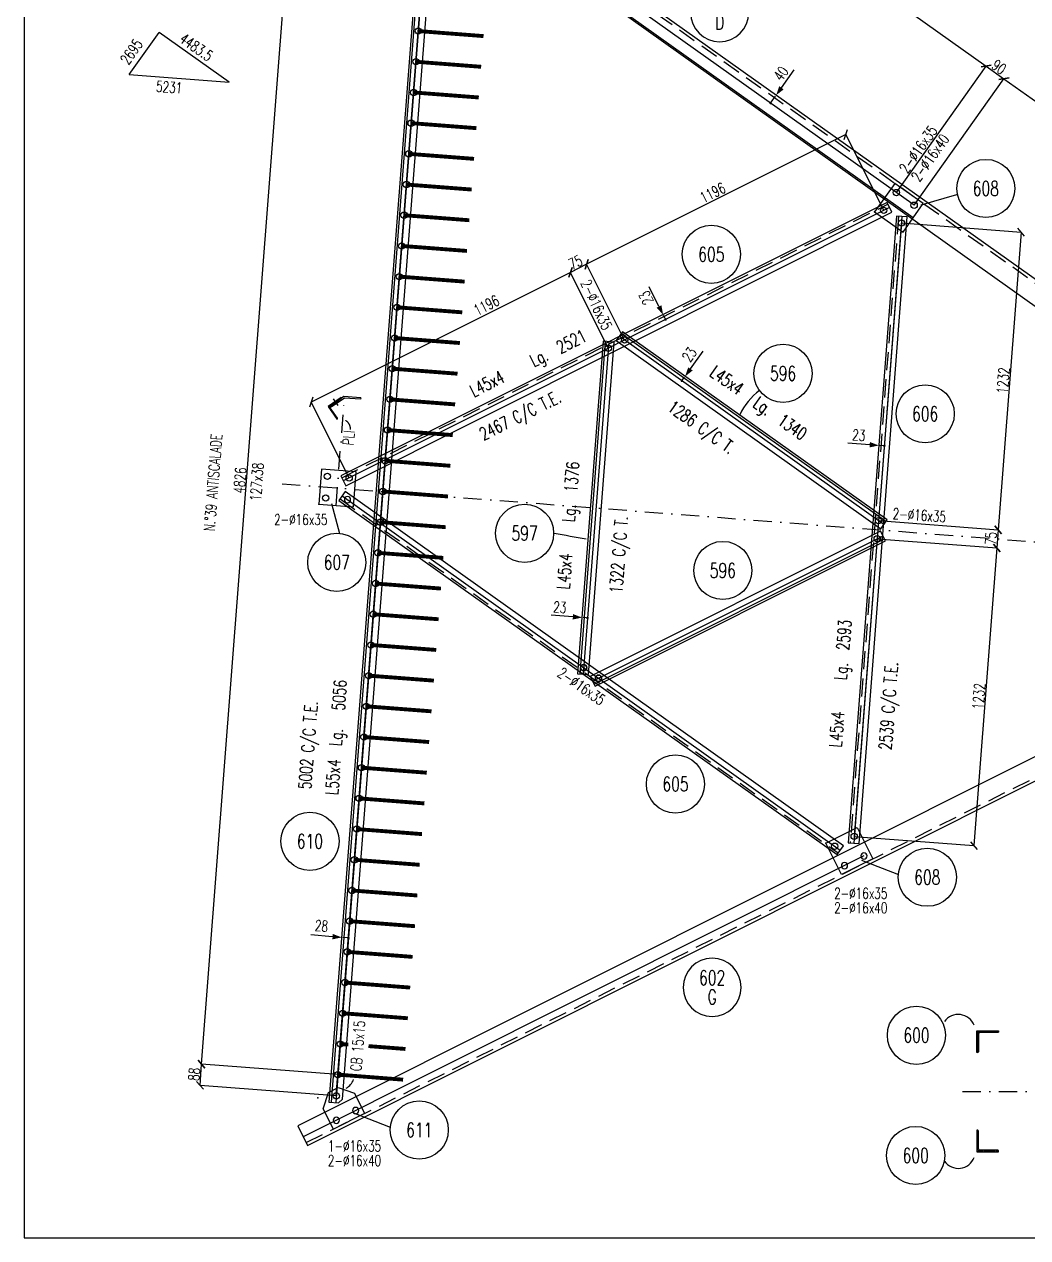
# Model space of a CAD drawing. Extents: x 45791 to 57956, y -56371 to -47761.
# Drawn here: x 45791 to 49932, y -56371 to -51365 of the extents above; entities that cross this region are included whole.
import ezdxf
from ezdxf.enums import TextEntityAlignment as Align

# ---------------------------------------------------------------- set-up
doc = ezdxf.new("R2010")
doc.units = 0
doc.header["$LTSCALE"] = 150
doc.header["$MEASUREMENT"] = 0
doc.linetypes.add('DASHDOT', pattern=[1, 0.5, -0.25, 0, -0.25])
doc.linetypes.add('DASHED', pattern=[0.75, 0.5, -0.25])
doc.layers.get('0').update_dxf_attribs({"linetype": 'CONTINUOUS'})
for name, color, linetype in [('035B', 7, 'CONTINUOUS'), ('ASSI', 3, 'CONTINUOUS'), ('BOLLINI_1', 7, 'CONTINUOUS'), ('BOLLINI_5', 7, 'CONTINUOUS'), ('FORI', 2, 'CONTINUOUS'), ('LINEA_ANG', 2, 'CONTINUOUS'), ('LINEE_PIASTRA', 2, 'CONTINUOUS'), ('LINEE_PIASTRE', 2, 'CONTINUOUS'), ('LS', 7, 'CONTINUOUS'), ('MZ', 6, 'DASHDOT'), ('PIASTRE', 5, 'CONTINUOUS'), ('PIEGA_C_3901_50', 2, 'CONTINUOUS'), ('QT_MAL', 7, 'CONTINUOUS'), ('QT_MPR', 7, 'CONTINUOUS'), ('SEZIONI', 2, 'CONTINUOUS'), ('TRAT-Y', 7, 'DASHED')]:
    doc.layers.add(name, color=color, linetype=linetype)
doc.styles.add('MONO', font='romans.shx', dxfattribs={"width": 0.7})
doc.styles.add('QUOTE', font='ROMANS8.SHX', dxfattribs={"width": 0.7})
doc.styles.add('RQL', font='ROMANS8.SHX', dxfattribs={"width": 0.7})
doc.styles.add('RS', font='ROMANS8.shx', dxfattribs={"width": 0.7})
doc.styles.get("Standard").update_dxf_attribs({"font": 'ROMANS8.SHX', "width": 0.7})
doc.dimstyles.new('FRECCE1', dxfattribs={"dimtxt": 45, "dimasz": 5, "dimexe": 0, "dimexo": 0, "dimgap": 1, "dimtad": 1, "dimdec": 0, "dimzin": 0, "dimdsep": 46, "dimtxsty": 'RS', "dimblk1": 'QUOTP', "dimblk2": 'QUOTF', "dimsah": 1, "dimcen": 0, "dimclrd": 2, "dimclre": 2, "dimclrt": 7, "dimadec": 0, "dimazin": 0, "dimtfac": 1, "dimtdec": 0, "dimtix": 1, "dimtmove": 2, "dimatfit": 3, "dimldrblk": 'QUOTP', "dimfxl": 1, "dimtolj": 1, "dimtzin": 0, "dimarcsym": 0})
doc.dimstyles.new('TRATTO', dxfattribs={"dimscale": 0, "dimtxt": 45, "dimasz": 30, "dimexe": 0, "dimexo": 0, "dimgap": 5, "dimtad": 1, "dimrnd": 0.5, "dimdsep": 46, "dimtxsty": 'RS', "dimblk1": 'OBLIQUE', "dimblk2": 'OBLIQUE', "dimsah": 1, "dimcen": 0.09, "dimclrd": 2, "dimclre": 2, "dimclrt": 7, "dimadec": 0, "dimazin": 0, "dimtfac": 1, "dimtix": 1, "dimtmove": 2, "dimatfit": 3, "dimfxl": 1, "dimtolj": 1, "dimtzin": 0, "dimarcsym": 0})

# ---------------------------------------------------------------- blocks, each defined once
blk = doc.blocks.new('ASSE98')
blk.add_line((0, 0), (1, 0))
at = {"color": 7, "style": 'QUOTE', "width": 0.5, "flags": 1}
for tag, p in [('TI', (1.38308, 6.82731)), ('DI_S', (1.38308, 6.42178)), ('D_S', (1.38308, 6.02092)), ('E_S', (1.38308, 5.68065)), ('NFORI', (1.36454, 5.29792)), ('ALAR', (1.36349, 4.93246)), ('FAM', (1.3775, 4.54645)), ('ALA', (1.38308, 4.19257)), ('DISP2', (1.38308, 3.84971)), ('DISP1', (1.38308, 3.50686)), ('PINZAF', (1.38308, 3.164)), ('PINZAI', (1.38308, 2.82114)), ('TRP', (1.38308, 2.47829)), ('NP', (1.38308, 2.13543)), ('SV', (1.38308, 1.79257)), ('PESO', (1.38308, 1.44971)), ('QUA', (1.38308, 1.10686)), ('LUN', (1.38308, 0.764)), ('PROF', (1.38308, 0.42114)), ('POS', (1.38308, 0.07829))]:
    blk.add_attdef(tag, p, '', height=0.2, dxfattribs=at)
at = {"color": 7, "flags": 1}
for tag, p in [('LAV1', (3.07431, 6.82847)), ('LAV2', (3.07431, 6.49513)), ('LAV3', (3.07431, 6.1618)), ('LAV4', (3.07431, 5.82847)), ('LAV5', (3.07431, 5.49513)), ('LAV6', (3.07431, 5.1618)), ('LAV7', (3.07431, 4.82847)), ('LAV8', (3.07431, 4.49513)), ('LAV9', (3.07431, 4.1618)), ('LAV10', (3.07431, 3.82847))]:
    blk.add_attdef(tag, p, '', height=0.2, dxfattribs=at)
blk = doc.blocks.new('16')
blk.add_circle((0, 0), 1)
blk = doc.blocks.new('MRKR_98')
blk.add_point((0, 0))
at = {"color": 7, "style": 'QUOTE', "width": 0.5, "flags": 1}
for tag, p in [('AUX2', (3.71, 4.93)), ('NFORI', (3.72, 5.3)), ('TI', (3.73, 6.83)), ('DI_S', (3.73, 6.42)), ('D_S', (3.73, 6.02)), ('E_S', (3.73, 5.68)), ('AUX1', (3.73, 4.19)), ('FAM', (3.73, 4.55)), ('COMMESSA', (3.73, 3.85)), ('MD', (3.73, 3.51)), ('MP', (3.73, 3.16)), ('LARGHEZZA', (3.73, 2.82)), ('SPESSORE', (3.73, 2.48)), ('NP', (3.73, 2.14)), ('SV', (3.73, 1.79)), ('PESO', (3.73, 1.45)), ('QUA', (3.73, 1.11)), ('LUN', (3.73, 0.76)), ('PROF', (3.73, 0.42)), ('POS', (3.73, 0.08))]:
    blk.add_attdef(tag, p, '', height=0.2, dxfattribs=at)
at = {"color": 7, "flags": 1}
for tag, p in [('LAV1', (5.26, 6.88)), ('LAV2', (5.26, 6.55)), ('LAV3', (5.26, 6.21)), ('LAV4', (5.26, 5.88)), ('LAV5', (5.26, 5.55)), ('LAV6', (5.26, 5.21)), ('LAV7', (5.26, 4.88)), ('LAV8', (5.26, 4.55)), ('LAV9', (5.26, 4.21)), ('LAV10', (5.26, 3.88))]:
    blk.add_attdef(tag, p, '', height=0.2, dxfattribs=at)
blk = doc.blocks.new('_OBLIQUE')
at = {"color": 0, "linetype": 'ByBlock'}
blk.add_line((-0.5, -0.5), (0.5, 0.5), dxfattribs=at)
blk = doc.blocks.new('*D55')
at = {"layer": 'QT_MPR', "color": 2, "lineweight": -2, "transparency": 16777216}
for p, q in [((49390.2, -52059.4), (49761.1, -51537.8)), ((49761.1, -51537.8), (49834.4, -51590)), ((49463.5, -52111.5), (49834.4, -51590))]:
    blk.add_line(p, q, dxfattribs=at)
at = {"layer": 'QT_MPR', "color": 2, "lineweight": -2, "transparency": 16777216, "xscale": 30, "yscale": 30, "zscale": 30}
for p, rotation in [((49761.1, -51537.8), 144.5837768006198), ((49834.4, -51590), 324.5837768006198)]:
    blk.add_blockref('_OBLIQUE', p, dxfattribs=dict(at, rotation=rotation))
at = {"layer": 'QT_MPR', "color": 7, "transparency": 16777216, "insert": (49813.7, -51541.5), "char_height": 45, "attachment_point": 5, "rotation": 324.5838, "style": 'RS'}
blk.add_mtext('\\A1;90', dxfattribs=at)
blk = doc.blocks.new('*D56')
at = {"layer": 'QT_MPR', "color": 2, "lineweight": -2, "transparency": 16777216}
for p, q in [((47551.9, -50752.2), (47922.8, -50230.6)), ((47922.8, -50230.6), (49761.1, -51537.8)), ((49390.2, -52059.4), (49761.1, -51537.8))]:
    blk.add_line(p, q, dxfattribs=at)
at = {"layer": 'QT_MPR', "color": 2, "lineweight": -2, "transparency": 16777216, "xscale": 30, "yscale": 30, "zscale": 30}
for p, rotation in [((47922.8, -50230.6), 144.5837768006198), ((49761.1, -51537.8), 324.5837768006198)]:
    blk.add_blockref('_OBLIQUE', p, dxfattribs=dict(at, rotation=rotation))
at = {"layer": 'QT_MPR', "color": 7, "transparency": 16777216, "insert": (48759.2, -50791.6), "char_height": 45, "attachment_point": 5, "rotation": 324.5838, "style": 'RS'}
blk.add_mtext('\\A1;2256', dxfattribs=at)
blk = doc.blocks.new('*D57')
at = {"layer": 'QT_MPR', "color": 2, "lineweight": -2, "transparency": 16777216}
for p, q in [((49463.5, -52111.5), (49834.4, -51590)), ((49834.4, -51590), (51753.8, -52954.8)), ((51406.1, -53443.8), (51753.8, -52954.8))]:
    blk.add_line(p, q, dxfattribs=at)
at = {"layer": 'QT_MPR', "color": 2, "lineweight": -2, "transparency": 16777216, "xscale": 30, "yscale": 30, "zscale": 30}
for p, rotation in [((49834.4, -51590), 144.5837768006198), ((51753.8, -52954.8), 324.5837768006198)]:
    blk.add_blockref('_OBLIQUE', p, dxfattribs=dict(at, rotation=rotation))
at = {"layer": 'QT_MPR', "color": 7, "transparency": 16777216, "insert": (50810.1, -52250), "char_height": 45, "attachment_point": 5, "rotation": 324.5838, "style": 'RS'}
blk.add_mtext('\\A1;2355', dxfattribs=at)
blk = doc.blocks.new('QUOTP')
at = {"layer": 'ASSI', "color": 2, "const_width": 1.07}
blk.add_lwpolyline([(-0.5, 0, 1), (0.5, 0, 1)], format="xyb", close=True, dxfattribs=at)
blk = doc.blocks.new('QUOTF')
at = {"layer": 'LS', "color": 2}
blk.add_line((7.5, 0), (25.5, 0), dxfattribs=at)
blk.add_solid([(7.5, 2.25), (0, 0), (7.5, -2.25)], dxfattribs=at)
blk = doc.blocks.new('*D140')
at = {"layer": 'QT_MAL', "color": 2, "lineweight": -2, "transparency": 16777216}
blk.add_line((48874, -51686.2), (48891.4, -51661.8), dxfattribs=at)
at = {"layer": 'QT_MAL', "color": 2, "lineweight": -2, "transparency": 16777216, "xscale": 5, "yscale": 5, "zscale": 5}
for name, p, rotation in [('QUOTF', (48894.3, -51657.7), 54.58377680061974), ('QUOTP', (48871.1, -51690.3), 234.5837768006197)]:
    blk.add_blockref(name, p, dxfattribs=dict(at, rotation=rotation))
at = {"layer": 'QT_MAL', "color": 7, "transparency": 16777216, "insert": (48914, -51568.8), "char_height": 45, "attachment_point": 5, "rotation": 54.5838, "style": 'RS'}
blk.add_mtext('\\A1;40', dxfattribs=at)
blk = doc.blocks.new('YYY')
blk.add_circle((0, 0), 8)
at = {"color": 3, "style": 'RQL', "width": 0.7}
for tag, p in [('POS3', (0, 0.65)), ('POS2', (0, -4.63))]:
    blk.add_attdef(tag, text='', height=4, dxfattribs=at).set_placement(p, align=Align.CENTER)
at = {"style": 'RQL', "width": 0.7, "flags": 1}
blk.add_attdef('TIPO', text='', height=3, dxfattribs=at).set_placement((0, 0), align=Align.MIDDLE_CENTER)
blk = doc.blocks.new('xxx')
blk.add_circle((0, 0), 8)
at = {"color": 3, "style": 'RQL', "width": 0.7}
blk.add_attdef('POS', text='', height=4, dxfattribs=at).set_placement((0, 0), align=Align.MIDDLE)
at = {"style": 'RQL', "width": 0.7, "flags": 1}
blk.add_attdef('TIPO', (-0.39, -8.66), '', height=2, dxfattribs=at)
at = {"color": 3, "style": 'RQL', "width": 0.7, "flags": 1}
blk.add_attdef('POS1', (-0.39, -5.42), '', height=2, dxfattribs=at)
blk = doc.blocks.new('*X15')
at = {"color": 0}
for p, q in [((117084.5, -38783), (117089.4, -38778.2)), ((117084.5, -38790.1), (117091.5, -38783.1)), ((117084.5, -38797.2), (117091.5, -38790.2)), ((117084.5, -38804.3), (117091.5, -38797.3)), ((117084.5, -38811.3), (117091.5, -38804.3)), ((117084.5, -38818.4), (117091.5, -38811.4)), ((117084.5, -38825.5), (117091.5, -38818.5)), ((117084.5, -38832.5), (117091.5, -38825.5)), ((117084.5, -38839.6), (117091.5, -38832.6)), ((117084.5, -38846.7), (117091.5, -38839.7)), ((117084.5, -38853.8), (117091.5, -38846.8)), ((117084.5, -38860.8), (117091.5, -38853.8)), ((117084.5, -38867.9), (117093.6, -38858.8)), ((117091.6, -38867.9), (117098.6, -38860.9)), ((117098.7, -38867.9), (117105.7, -38860.9)), ((117105.7, -38867.9), (117112.7, -38860.9)), ((117112.8, -38867.9), (117119.8, -38860.9)), ((117119.9, -38867.9), (117126.9, -38860.9)), ((117126.9, -38867.9), (117133.9, -38860.9)), ((117134, -38867.9), (117141, -38860.9)), ((117141.1, -38867.9), (117148.1, -38860.9)), ((117148.2, -38867.9), (117155.2, -38860.9)), ((117155.2, -38867.9), (117162.2, -38860.9)), ((117162.3, -38867.9), (117169.3, -38860.9)), ((117169.4, -38867.9), (117174.2, -38863))]:
    blk.add_line(p, q, dxfattribs=at)
blk = doc.blocks.new('bull')
at = {"style": 'RS', "width": 0.7, "flags": 1}
for tag, p in [('NN', (-12.25, 0)), ('DIAMETRO', (0, -4.86)), ('SERRAGGIO', (0, -9.71)), ('LUNGHEZZA', (0, -14.57)), ('NB', (0, -19.43)), ('TIPO', (0, -24.12)), ('EL', (-0.14, -29))]:
    blk.add_attdef(tag, p, '', height=3, dxfattribs=at)
at = {"style": 'RS', "width": 0.7}
blk.add_attdef('BULLONE', (0, 0), '', height=3, dxfattribs=at)
blk = doc.blocks.new('*D101')
at = {"layer": 'QT_MPR', "color": 2, "lineweight": -2, "transparency": 16777216}
for p, q in [((46516.4, -55742.8), (46523.1, -55655.1)), ((47085.4, -55698.4), (46523.1, -55655.1)), ((47078.6, -55786.2), (46516.4, -55742.8))]:
    blk.add_line(p, q, dxfattribs=at)
at = {"layer": 'QT_MPR', "color": 2, "lineweight": -2, "transparency": 16777216, "xscale": 30, "yscale": 30, "zscale": 30}
for p, rotation in [((46523.1, -55655.1), 85.59195900462167), ((46516.4, -55742.8), 265.5919590046217)]:
    blk.add_blockref('_OBLIQUE', p, dxfattribs=dict(at, rotation=rotation))
at = {"layer": 'QT_MPR', "color": 7, "transparency": 16777216, "insert": (46492.3, -55696.9), "char_height": 45, "attachment_point": 5, "rotation": 85.592, "style": 'RS'}
blk.add_mtext('\\A1;88', dxfattribs=at)
blk = doc.blocks.new('*D102')
at = {"layer": 'QT_MPR', "color": 2, "lineweight": -2, "transparency": 16777216}
for p, q in [((46523.1, -55655.1), (46894.1, -50843.3)), ((47456.3, -50886.7), (46894.1, -50843.3)), ((47085.4, -55698.4), (46523.1, -55655.1))]:
    blk.add_line(p, q, dxfattribs=at)
at = {"layer": 'QT_MPR', "color": 2, "lineweight": -2, "transparency": 16777216, "xscale": 30, "yscale": 30, "zscale": 30}
for p, rotation in [((46894.1, -50843.3), 85.59195900462167), ((46523.1, -55655.1), 265.5919590046217)]:
    blk.add_blockref('_OBLIQUE', p, dxfattribs=dict(at, rotation=rotation))
at = {"layer": 'QT_MPR', "color": 7, "transparency": 16777216, "insert": (46750.8, -53252.9), "char_height": 45, "attachment_point": 5, "rotation": 85.592, "style": 'RS'}
blk.add_mtext('\\A1;127x38', dxfattribs=at)
blk = doc.blocks.new('*D103')
at = {"layer": 'QT_MPR', "color": 2, "lineweight": -2, "transparency": 16777216}
for p, q in [((46523.1, -55655.1), (46894.1, -50843.3)), ((47456.3, -50886.7), (46894.1, -50843.3)), ((47085.4, -55698.4), (46523.1, -55655.1))]:
    blk.add_line(p, q, dxfattribs=at)
at = {"layer": 'QT_MPR', "color": 2, "lineweight": -2, "transparency": 16777216, "xscale": 30, "yscale": 30, "zscale": 30}
for p, rotation in [((46894.1, -50843.3), 85.59195900462167), ((46523.1, -55655.1), 265.5919590046217)]:
    blk.add_blockref('_OBLIQUE', p, dxfattribs=dict(at, rotation=rotation))
at = {"layer": 'QT_MPR', "color": 7, "transparency": 16777216, "insert": (46681.2, -53247.1), "char_height": 45, "attachment_point": 5, "rotation": 85.592, "style": 'RS'}
blk.add_mtext('\\A1;4826', dxfattribs=at)
blk = doc.blocks.new('*D141')
at = {"layer": 'QT_MAL', "color": 2, "lineweight": -2, "transparency": 16777216}
blk.add_line((47123.9, -55133.9), (47106, -55132.6), dxfattribs=at)
at = {"layer": 'QT_MAL', "color": 2, "lineweight": -2, "transparency": 16777216, "xscale": 5, "yscale": 5, "zscale": 5}
for name, p, rotation in [('QUOTF', (47101, -55132.2), 175.5919590046217), ('QUOTP', (47128.9, -55134.3), 355.5919590046217)]:
    blk.add_blockref(name, p, dxfattribs=dict(at, rotation=rotation))
at = {"layer": 'QT_MAL', "color": 7, "transparency": 16777216, "insert": (47017.8, -55084.7), "char_height": 45, "attachment_point": 5, "rotation": 355.592, "style": 'RS'}
blk.add_mtext('\\A1;28', dxfattribs=at)
blk = doc.blocks.new('*D157')
at = {"layer": 'QT_MAL', "color": 2, "lineweight": -2, "transparency": 16777216}
blk.add_line((48435.4, -52579), (48429.6, -52567.3), dxfattribs=at)
at = {"layer": 'QT_MAL', "color": 2, "lineweight": -2, "transparency": 16777216, "xscale": 5, "yscale": 5, "zscale": 5}
for name, p, rotation in [('QUOTF', (48427.4, -52562.9), 116.5902266327274), ('QUOTP', (48437.7, -52583.4), 296.5902266327274)]:
    blk.add_blockref(name, p, dxfattribs=dict(at, rotation=rotation))
at = {"layer": 'QT_MAL', "color": 7, "transparency": 16777216, "insert": (48357.3, -52494.2), "char_height": 45, "attachment_point": 5, "rotation": 116.5902, "style": 'RS'}
blk.add_mtext('\\A1;23', dxfattribs=at)
blk = doc.blocks.new('*D158')
at = {"layer": 'QT_MPR', "color": 2, "lineweight": -2, "transparency": 16777216}
for p, q in [((49181.5, -51820), (48112, -52355.4)), ((49338, -52132.7), (49181.5, -51820)), ((48268.5, -52668.1), (48112, -52355.4))]:
    blk.add_line(p, q, dxfattribs=at)
at = {"layer": 'QT_MPR', "color": 2, "lineweight": -2, "transparency": 16777216, "xscale": 30, "yscale": 30, "zscale": 30}
for p, rotation in [((49181.5, -51820), 26.59022663272739), ((48112, -52355.4), 206.5902266327274)]:
    blk.add_blockref('_OBLIQUE', p, dxfattribs=dict(at, rotation=rotation))
at = {"layer": 'QT_MPR', "color": 7, "transparency": 16777216, "insert": (48632.2, -52060), "char_height": 45, "attachment_point": 5, "rotation": 26.5902, "style": 'RS'}
blk.add_mtext('\\A1;1196', dxfattribs=at)
blk = doc.blocks.new('*D159')
at = {"layer": 'QT_MPR', "color": 2, "lineweight": -2, "transparency": 16777216}
for p, q in [((48112, -52355.4), (48044.9, -52388.9)), ((48268.5, -52668.1), (48112, -52355.4)), ((48201.5, -52701.6), (48044.9, -52388.9))]:
    blk.add_line(p, q, dxfattribs=at)
at = {"layer": 'QT_MPR', "color": 2, "lineweight": -2, "transparency": 16777216, "xscale": 30, "yscale": 30, "zscale": 30}
for p, rotation in [((48112, -52355.4), 26.59022663272739), ((48044.9, -52388.9), 206.5902266327274)]:
    blk.add_blockref('_OBLIQUE', p, dxfattribs=dict(at, rotation=rotation))
at = {"layer": 'QT_MPR', "color": 7, "transparency": 16777216, "insert": (48066.2, -52347.5), "char_height": 45, "attachment_point": 5, "rotation": 26.5902, "style": 'RS'}
blk.add_mtext('\\A1;75', dxfattribs=at)
blk = doc.blocks.new('*D160')
at = {"layer": 'QT_MPR', "color": 2, "lineweight": -2, "transparency": 16777216}
for p, q in [((48044.9, -52388.9), (46975.4, -52924.3)), ((48201.5, -52701.6), (48044.9, -52388.9)), ((47132, -53237), (46975.4, -52924.3))]:
    blk.add_line(p, q, dxfattribs=at)
at = {"layer": 'QT_MPR', "color": 2, "lineweight": -2, "transparency": 16777216, "xscale": 30, "yscale": 30, "zscale": 30}
for p, rotation in [((48044.9, -52388.9), 26.59022663272739), ((46975.4, -52924.3), 206.5902266327274)]:
    blk.add_blockref('_OBLIQUE', p, dxfattribs=dict(at, rotation=rotation))
at = {"layer": 'QT_MPR', "color": 7, "transparency": 16777216, "insert": (47698.5, -52524.4), "char_height": 45, "attachment_point": 5, "rotation": 26.5902, "style": 'RS'}
blk.add_mtext('\\A1;1196', dxfattribs=at)
blk = doc.blocks.new('*D161')
at = {"layer": 'QT_MAL', "color": 2, "lineweight": -2, "transparency": 16777216}
blk.add_line((48508.3, -52832.3), (48515.8, -52821.7), dxfattribs=at)
at = {"layer": 'QT_MAL', "color": 2, "lineweight": -2, "transparency": 16777216, "xscale": 5, "yscale": 5, "zscale": 5}
for name, p, rotation in [('QUOTF', (48518.7, -52817.6), 54.6021079378974), ('QUOTP', (48505.4, -52836.4), 234.6021079378974)]:
    blk.add_blockref(name, p, dxfattribs=dict(at, rotation=rotation))
at = {"layer": 'QT_MAL', "color": 7, "transparency": 16777216, "insert": (48536.2, -52727.9), "char_height": 45, "attachment_point": 5, "rotation": 54.6021, "style": 'RS'}
blk.add_mtext('\\A1;23', dxfattribs=at)
blk = doc.blocks.new('*D162')
at = {"layer": 'QT_MPR', "color": 2, "lineweight": -2, "transparency": 16777216}
for p, q in [((49411.4, -52184.9), (49905.6, -52223)), ((49905.6, -52223), (49810.9, -53451)), ((49316.7, -53412.9), (49810.9, -53451))]:
    blk.add_line(p, q, dxfattribs=at)
at = {"layer": 'QT_MPR', "color": 2, "lineweight": -2, "transparency": 16777216, "xscale": 30, "yscale": 30, "zscale": 30}
for p, rotation in [((49905.6, -52223), 85.59195900462173), ((49810.9, -53451), 265.5919590046217)]:
    blk.add_blockref('_OBLIQUE', p, dxfattribs=dict(at, rotation=rotation))
at = {"layer": 'QT_MPR', "color": 7, "transparency": 16777216, "insert": (49830.9, -52834.9), "char_height": 45, "attachment_point": 5, "rotation": 85.592, "style": 'RS'}
blk.add_mtext('\\A1;1232', dxfattribs=at)
blk = doc.blocks.new('*D163')
at = {"layer": 'QT_MPR', "color": 2, "lineweight": -2, "transparency": 16777216}
for p, q in [((49316.7, -53412.9), (49810.9, -53451)), ((49810.9, -53451), (49805.2, -53525.8)), ((49311, -53487.7), (49805.2, -53525.8))]:
    blk.add_line(p, q, dxfattribs=at)
at = {"layer": 'QT_MPR', "color": 2, "lineweight": -2, "transparency": 16777216, "xscale": 30, "yscale": 30, "zscale": 30}
for p, rotation in [((49810.9, -53451), 85.59195900462173), ((49805.2, -53525.8), 265.5919590046217)]:
    blk.add_blockref('_OBLIQUE', p, dxfattribs=dict(at, rotation=rotation))
at = {"layer": 'QT_MPR', "color": 7, "transparency": 16777216, "insert": (49780.6, -53486.3), "char_height": 45, "attachment_point": 5, "rotation": 85.592, "style": 'RS'}
blk.add_mtext('\\A1;75', dxfattribs=at)
blk = doc.blocks.new('*D164')
at = {"layer": 'QT_MPR', "color": 2, "lineweight": -2, "transparency": 16777216}
for p, q in [((49311, -53487.7), (49805.2, -53525.8)), ((49805.2, -53525.8), (49710.5, -54753.8)), ((49216.3, -54715.7), (49710.5, -54753.8))]:
    blk.add_line(p, q, dxfattribs=at)
at = {"layer": 'QT_MPR', "color": 2, "lineweight": -2, "transparency": 16777216, "xscale": 30, "yscale": 30, "zscale": 30}
for p, rotation in [((49805.2, -53525.8), 85.59195900462173), ((49710.5, -54753.8), 265.5919590046217)]:
    blk.add_blockref('_OBLIQUE', p, dxfattribs=dict(at, rotation=rotation))
at = {"layer": 'QT_MPR', "color": 7, "transparency": 16777216, "insert": (49730.4, -54137.7), "char_height": 45, "attachment_point": 5, "rotation": 85.592, "style": 'RS'}
blk.add_mtext('\\A1;1232', dxfattribs=at)
blk = doc.blocks.new('*D165')
at = {"layer": 'QT_MAL', "color": 2, "lineweight": -2, "transparency": 16777216}
blk.add_line((48110.7, -53814.1), (48097.7, -53813.1), dxfattribs=at)
at = {"layer": 'QT_MAL', "color": 2, "lineweight": -2, "transparency": 16777216, "xscale": 5, "yscale": 5, "zscale": 5}
for name, p, rotation in [('QUOTF', (48092.8, -53812.7), 175.5919590046221), ('QUOTP', (48115.7, -53814.4), 355.5919590046221)]:
    blk.add_blockref(name, p, dxfattribs=dict(at, rotation=rotation))
at = {"layer": 'QT_MAL', "color": 7, "transparency": 16777216, "insert": (48001.4, -53770.5), "char_height": 45, "attachment_point": 5, "rotation": 355.592, "style": 'RS'}
blk.add_mtext('\\A1;23', dxfattribs=at)
blk = doc.blocks.new('*D166')
at = {"layer": 'QT_MAL', "color": 2, "lineweight": -2, "transparency": 16777216}
blk.add_line((49335.5, -53104.1), (49322.6, -53103.1), dxfattribs=at)
at = {"layer": 'QT_MAL', "color": 2, "lineweight": -2, "transparency": 16777216, "xscale": 5, "yscale": 5, "zscale": 5}
for name, p, rotation in [('QUOTF', (49317.6, -53102.7), 175.5919590046218), ('QUOTP', (49340.5, -53104.5), 355.5919590046218)]:
    blk.add_blockref(name, p, dxfattribs=dict(at, rotation=rotation))
at = {"layer": 'QT_MAL', "color": 7, "transparency": 16777216, "insert": (49235.4, -53060.6), "char_height": 45, "attachment_point": 5, "rotation": 355.592, "style": 'RS'}
blk.add_mtext('\\A1;23', dxfattribs=at)

msp = doc.modelspace()

# ---------------------------------------------------------------- hatches: boundary and pattern name
at = {"layer": 'LS'}
h = msp.add_hatch(dxfattribs=at)
h.set_pattern_fill('_U', color=6, scale=5, angle=-10.400568, style=0, pattern_type=0)
h.set_pattern_definition([(349.599432, (5793.231, -16222.8436), (0.9026445, 4.9178484), [])])
edge = h.paths.add_edge_path()
edge.add_line((47044.845, -52941.613), (47081.754, -52995.117))
edge.add_line((47081.754, -52995.117), (47082.577, -52994.55))
edge.add_arc((47080.874, -52992.08), 3, -55.400568, 34.599432)
edge.add_line((47083.343, -52990.377), (47053.816, -52947.573))
edge.add_arc((47058.754, -52944.166), 6, 124.599432, 214.599432, ccw=False)
edge.add_line((47055.347, -52939.227), (47098.151, -52909.7))
edge.add_arc((47096.447, -52907.231), 3, -55.400568, 34.599432)
edge.add_line((47098.917, -52905.527), (47098.349, -52904.704))
edge.add_line((47098.349, -52904.704), (47044.845, -52941.613))

# ---------------------------------------------------------------- linework, layer by layer
at = {"layer": 'LINEA_ANG'}
for p, q in [((51406.122, -53443.805), (47377.756, -50579.277)), ((47325.6, -50652.624), (51353.966, -53517.152)), ((47437.205, -50770.371), (47048.606, -55811.415)), ((47446.179, -50771.063), (47057.58, -55812.107)), ((47104.673, -55799.69), (47490.89, -50789.554)), ((49351.891, -52100.079), (47097.536, -53228.495)), ((49372.033, -52140.32), (49351.891, -52100.079)), ((47117.678, -53268.736), (49372.033, -52140.32)), ((49390.532, -52156.2), (49191.237, -54741.53)), ((49236.103, -54744.989), (49435.399, -52159.659)), ((49435.399, -52159.659), (49390.532, -52156.2)), ((48259.756, -52633.61), (48233.689, -52670.292)), ((49347.132, -53416.735), (48254.832, -52640.539)), ((49352.056, -53409.807), (48259.756, -52633.61)), ((48180.618, -52672.952), (48074.86, -54044.882)), ((48189.093, -52673.605), (48083.335, -54045.535)), ((48119.727, -54048.34), (48225.485, -52676.411)), ((48225.485, -52676.411), (48180.618, -52672.952)), ((48233.689, -52670.292), (49325.989, -53446.488)), ((47097.536, -53228.495), (47117.678, -53268.736)), ((47115.797, -53293.137), (47089.725, -53329.815)), ((49171.389, -54754.31), (47115.797, -53293.137)), ((47089.725, -53329.815), (49145.317, -54790.987)), ((49325.989, -53446.488), (49352.056, -53409.807)), ((49325.371, -53455.882), (48127.014, -54055.499)), ((49345.507, -53496.125), (49325.371, -53455.882)), ((48143.346, -54088.141), (49341.704, -53488.524)), ((48147.15, -54095.742), (49345.507, -53496.125)), ((51340.108, -53696.923), (46920.309, -55910.207)), ((46960.607, -55990.68), (51380.406, -53777.396)), ((48074.86, -54044.882), (48119.727, -54048.34)), ((48127.014, -54055.499), (48147.15, -54095.742)), ((49145.317, -54790.987), (49171.389, -54754.31)), ((49191.237, -54741.53), (49236.103, -54744.989)), ((47048.606, -55811.415), (47087.491, -55814.413)), ((47104.673, -55799.69), (47087.491, -55814.413)), ((46920.309, -55910.207), (46960.607, -55990.68))]:
    msp.add_line(p, q, dxfattribs=at)
at = {"layer": 'LINEE_PIASTRA'}
for p, q in [((47086.216, -55752.195), (47153.312, -55774.514)), ((47024.554, -55838.992), (47046.873, -55771.896))]:
    msp.add_line(p, q, dxfattribs=at)
at = {"layer": 'LINEE_PIASTRE'}
for p, q in [((49383.841, -52021.734), (49300.391, -52139.089)), ((49501.196, -52105.184), (49383.841, -52021.734)), ((49417.746, -52222.539), (49501.196, -52105.184)), ((49300.391, -52139.089), (49417.746, -52222.539)), ((47017.396, -53201.065), (47006.329, -53344.639)), ((47160.97, -53212.132), (47017.396, -53201.065)), ((47149.903, -53355.706), (47160.97, -53212.132)), ((47006.329, -53344.639), (47149.903, -53355.706)), ((49099.589, -54743.967), (49228.347, -54679.489)), ((49228.347, -54679.489), (49292.825, -54808.247)), ((49164.067, -54872.725), (49099.589, -54743.967)), ((49292.825, -54808.247), (49164.067, -54872.725)), ((47046.873, -55771.896), (47086.216, -55752.195)), ((47153.312, -55774.514), (47195.401, -55858.565)), ((47066.643, -55923.043), (47024.554, -55838.992)), ((47195.401, -55858.565), (47066.643, -55923.043))]:
    msp.add_line(p, q, dxfattribs=at)
at = {"layer": 'LS', "color": 6}
for p, q in [((49459.471, -52163.861), (47082.45, -50473.588)), ((49463.545, -52111.541), (47354.576, -50611.876)), ((47078.634, -55786.188), (47463.047, -50799.443)), ((46224.296, -51572.583), (46347.869, -51398.804)), ((46636.993, -51604.397), (46347.869, -51398.804)), ((46224.296, -51572.583), (46636.993, -51604.397)), ((49493.104, -52109.523), (49640.028, -52067.751)), ((49411.389, -52184.888), (49216.294, -54715.721)), ((47065.829, -52910.394), (47085.186, -52938.454)), ((47059.602, -53342.111), (47091.623, -53465.661)), ((49256.593, -54796.194), (46942.697, -55954.914)), ((49246.657, -54813.703), (49398.451, -54872.667)), ((47149.946, -55856.321), (47301.74, -55915.285))]:
    msp.add_line(p, q, dxfattribs=at)
at = {"layer": 'LS', "color": 8}
msp.add_lwpolyline([(45791.092, -47761.325), (45791.092, -56371.325), (55331.092, -56371.325), (55331.092, -55171.325), (57956.092, -55171.325), (57956.092, -47761.325), (45791.092, -47761.325)], close=True, dxfattribs=at)
at = {"layer": 'LS', "color": 6, "const_width": 16}
for points in [[(47417.275, -51393.221), (47686.476, -51413.973)], [(47397.752, -51646.469), (47666.954, -51667.221)], [(47378.23, -51899.718), (47647.432, -51920.47)], [(47358.708, -52152.967), (47627.909, -52173.719)], [(47339.186, -52406.215), (47608.387, -52426.967)], [(47319.664, -52659.464), (47588.865, -52680.216)], [(47300.142, -52912.713), (47569.343, -52933.465)], [(47280.619, -53165.961), (47549.821, -53186.713)], [(47261.097, -53419.21), (47530.299, -53439.962)], [(47241.575, -53672.459), (47510.776, -53693.211)], [(47222.053, -53925.707), (47491.254, -53946.459)], [(47202.531, -54178.956), (47471.732, -54199.708)], [(47183.009, -54432.205), (47452.21, -54452.957)], [(47163.486, -54685.453), (47432.688, -54706.205)], [(47143.964, -54938.702), (47413.166, -54959.454)], [(47124.442, -55191.951), (47393.643, -55212.703)], [(47104.92, -55445.199), (47374.121, -55465.951)], [(47085.398, -55698.448), (47354.599, -55719.2)]]:
    msp.add_lwpolyline(points, dxfattribs=at)
at = {"layer": 'LS', "color": 2, "linetype": 'DASHED', "const_width": 16}
for points in [[(47407.514, -51519.845), (47676.715, -51540.597)], [(47387.991, -51773.094), (47657.193, -51793.846)], [(47368.469, -52026.342), (47637.671, -52047.094)], [(47348.947, -52279.591), (47618.148, -52300.343)], [(47329.425, -52532.84), (47598.626, -52553.592)], [(47309.903, -52786.088), (47579.104, -52806.84)], [(47290.38, -53039.337), (47559.582, -53060.089)], [(47270.858, -53292.586), (47540.06, -53313.338)], [(47251.336, -53545.834), (47520.537, -53566.586)], [(47231.814, -53799.083), (47501.015, -53819.835)], [(47212.292, -54052.332), (47481.493, -54073.084)], [(47192.77, -54305.58), (47461.971, -54326.332)], [(47173.247, -54558.829), (47442.449, -54579.581)], [(47153.725, -54812.078), (47422.927, -54832.83)], [(47134.203, -55065.326), (47403.404, -55086.078)], [(47114.681, -55318.575), (47383.882, -55339.327)], [(47095.159, -55571.824), (47128.407, -55574.387)], [(47211.679, -55580.806), (47364.36, -55592.576)]]:
    msp.add_lwpolyline(points, dxfattribs=at)
at = {"layer": 'LS', "color": 2}
msp.add_lwpolyline([(47044.845, -52941.613), (47081.754, -52995.117), (47082.577, -52994.55, 0.41421356), (47083.343, -52990.377), (47053.816, -52947.573, -0.41421356), (47055.347, -52939.227), (47098.151, -52909.7, 0.41421356), (47098.917, -52905.527), (47098.349, -52904.704)], format="xyb", close=True, dxfattribs=at)
at = {"layer": 'LS', "color": 6}
for points in [[(49722.314, -55517.608), (49812.314, -55517.608), (49812.314, -55521.108, -0.41421356), (49808.814, -55524.608), (49736.314, -55524.608, 0.41421356), (49729.314, -55531.608), (49729.314, -55604.108, -0.41421356), (49725.814, -55607.608), (49722.314, -55607.608)], [(49722.314, -56017.582), (49812.314, -56017.582), (49812.314, -56014.082, 0.41421356), (49808.814, -56010.582), (49736.314, -56010.582, -0.41421356), (49729.314, -56003.582), (49729.314, -55931.082, 0.41421356), (49725.814, -55927.582), (49722.314, -55927.582)]]:
    msp.add_lwpolyline(points, format="xyb", close=True, dxfattribs=at)
for centre, radius, start, end in [((48990.924, -53094.51), 274.153, 127.066681, 154.440948), ((59580.087, 12238.812), 66720.102, 259.98603527, 260.10062838), ((49645.877, -55520.517), 70.375, 21.550402, 144.593476), ((47085.279, -55694.547), 69.334, 300.021767, 339.308701), ((49645.877, -56014.673), 70.375, 215.406524, 338.449598)]:
    msp.add_arc(centre, radius, start, end, dxfattribs=at)
at = {"layer": 'MZ'}
for p, q in [((47078.116, -53350.173), (47112.259, -52907.257)), ((46855.55, -53260.802), (51513.188, -53619.845)), ((49663.466, -55767.595), (50281.163, -55767.595))]:
    msp.add_line(p, q, dxfattribs=at)
msp.add_arc((47098.379, -53034.091), 38.947, 356.589281, 60.359771, dxfattribs=at)
at = {"layer": 'PIEGA_C_3901_50'}
for p, q in [((47110.601, -52901.111), (47053.701, -52940.363)), ((47112.259, -52907.257), (47057.108, -52945.302)), ((47179.06, -52912.407), (47112.259, -52907.257)), ((47057.108, -52945.302), (47053.701, -52940.363))]:
    msp.add_line(p, q, dxfattribs=at)
at = {"layer": 'PIEGA_C_3901_50', "const_width": 1.667}
msp.add_lwpolyline([(47112.195, -52908.088, 1), (47112.323, -52906.426, 1)], format="xyb", close=True, dxfattribs=at)
at = {"layer": 'SEZIONI'}
for q in [(47110.601, -52901.111), (47179.06, -52912.407)]:
    msp.add_line((47179.522, -52906.424), q, dxfattribs=at)
at = {"layer": 'TRAT-Y'}
for p, q in [((51398.588, -53454.4), (47370.222, -50589.872)), ((47101.34, -53236.096), (49355.696, -52107.68)), ((49399.007, -52156.853), (49199.711, -54742.183)), ((47094.65, -53322.887), (49150.242, -54784.059)), ((46954.786, -55979.056), (51374.585, -53765.772))]:
    msp.add_line(p, q, dxfattribs=at)

# ---------------------------------------------------------------- block references
at = {"layer": 'ASSI'}
ref = msp.add_blockref('ASSE98', (48267.307, -49328.308), dxfattribs=dict(at, xscale=4943, rotation=324.5837768006197))
ref.add_attrib('PROF', 'L90x6', (47199.267, -49476.718), dxfattribs={"layer": '0', "color": 2, "height": 52.5, "style": 'QUOTE', "width": 0.7})
ref.add_attrib('LUN', '4943', (47523.256, -49476.718), dxfattribs={"layer": '0', "color": 2, "height": 52.5, "style": 'QUOTE', "width": 0.7})
ref.add_attrib('PESO', '4889 C/C T.E.', (47206.979, -49599.547), dxfattribs={"layer": '0', "color": 2, "height": 52.5, "style": 'QUOTE', "width": 0.7})
ref.add_attrib('SV', 'Lg.', (47416.588, -49476.718), dxfattribs={"layer": '0', "color": 2, "height": 52.5, "style": 'QUOTE', "width": 0.7})
ref.add_attrib('LAV1', 'CB 62x44', (48476.184, -49325.889), dxfattribs={"layer": '0', "color": 7, "height": 45, "width": 0.7})
ref.add_attrib('LAV2', 'CB 43x43', (51971.75, -51878.444), dxfattribs={"layer": '0', "color": 7, "height": 45, "rotation": 324.583777, "width": 0.7})
for p, xscale, zscale, rotation in [((51406.122, -53443.805), 4943, 4943, 144.5837768006197), ((48136.858, -54075.173), 1340, 1340, 26.58181007134615), ((46960.607, -55990.68), 4943.000000000001, 4943.000000000001, 26.60014120862376)]:
    msp.add_blockref('ASSE98', p, dxfattribs=dict(at, xscale=xscale, zscale=zscale, rotation=rotation))
ref = msp.add_blockref('ASSE98', (47465.122, -50772.523), dxfattribs=dict(at, xscale=5056, zscale=5056, rotation=265.5919590046217))
ref.add_attrib('PROF', 'L55x4', (47085.933, -54546.543), dxfattribs={"layer": '0', "color": 2, "height": 52.5, "rotation": 85.591959, "style": 'QUOTE', "width": 0.7})
ref.add_attrib('LUN', '5056', (47112.826, -54197.685), dxfattribs={"layer": '0', "color": 2, "height": 52.5, "rotation": 85.591959, "style": 'QUOTE', "width": 0.7})
ref.add_attrib('PESO', '5002 C/C T.E.', (46974.585, -54522.376), dxfattribs={"layer": '0', "color": 2, "height": 52.5, "rotation": 85.591959, "style": 'QUOTE', "width": 0.7})
ref.add_attrib('SV', 'Lg.', (47101.516, -54344.399), dxfattribs={"layer": '0', "color": 2, "height": 52.5, "rotation": 85.591959, "style": 'QUOTE', "width": 0.7})
ref.add_attrib('LAV2', 'CB 15x15', (47181.971, -55685.927), dxfattribs={"layer": '0', "color": 7, "height": 45, "rotation": 85.591959, "width": 0.7})
ref = msp.add_blockref('ASSE98', (49362.186, -52120.647), dxfattribs=dict(at, xscale=2521, rotation=206.5902266327274))
ref.add_attrib('PROF', 'L45x4', (47645.781, -52904.66), dxfattribs={"layer": '0', "color": 2, "height": 52.5, "rotation": 26.590227, "style": 'QUOTE', "width": 0.7})
ref.add_attrib('LUN', '2521', (48004.501, -52725.103), dxfattribs={"layer": '0', "color": 2, "height": 52.5, "rotation": 26.590227, "style": 'QUOTE', "width": 0.7})
ref.add_attrib('PESO', '2467 C/C T.E.', (47686.665, -53083.424), dxfattribs={"layer": '0', "color": 2, "height": 52.5, "rotation": 26.590227, "style": 'QUOTE', "width": 0.7})
ref.add_attrib('SV', 'Lg.', (47894.421, -52780.203), dxfattribs={"layer": '0', "color": 2, "height": 52.5, "rotation": 26.590227, "style": 'QUOTE', "width": 0.7})
ref = msp.add_blockref('ASSE98', (49413.464, -52157.968), dxfattribs=dict(at, xscale=2592.999999999999, zscale=2592.999999999999, rotation=265.5919590046218))
ref.add_attrib('PROF', 'L45x4', (49164.4, -54349.463), dxfattribs={"layer": '0', "color": 2, "height": 52.5, "rotation": 85.591959, "style": 'QUOTE', "width": 0.7})
ref.add_attrib('LUN', '2593', (49195.232, -53949.499), dxfattribs={"layer": '0', "color": 2, "height": 52.5, "rotation": 85.591959, "style": 'QUOTE', "width": 0.7})
ref.add_attrib('PESO', '2539 C/C T.E.', (49369.923, -54360.765), dxfattribs={"layer": '0', "color": 2, "height": 52.5, "rotation": 85.591959, "style": 'QUOTE', "width": 0.7})
ref.add_attrib('SV', 'Lg.', (49185.771, -54072.235), dxfattribs={"layer": '0', "color": 2, "height": 52.5, "rotation": 85.591959, "style": 'QUOTE', "width": 0.7})
ref = msp.add_blockref('ASSE98', (49338.733, -53428.555), dxfattribs=dict(at, xscale=1340, zscale=1340, rotation=144.6021079378974))
ref.add_attrib('PROF', 'L45x4', (48614.756, -52812.023), dxfattribs={"layer": '0', "color": 2, "height": 52.5, "rotation": 324.602108, "style": 'QUOTE', "width": 0.7})
ref.add_attrib('LUN', '1340', (48894.583, -53011.117), dxfattribs={"layer": '0', "color": 2, "height": 52.5, "rotation": -35.397892, "style": 'QUOTE', "width": 0.7})
ref.add_attrib('PESO', '1286 C/C T.', (48441.599, -52956.045), dxfattribs={"layer": '0', "color": 2, "height": 52.5, "rotation": -35.397892, "style": 'QUOTE', "width": 0.7})
ref.add_attrib('SV', 'Lg.', (48794.238, -52939.811), dxfattribs={"layer": '0', "color": 2, "height": 52.5, "rotation": -35.397892, "style": 'QUOTE', "width": 0.7})
ref = msp.add_blockref('ASSE98', (48203.55, -52674.72), dxfattribs=dict(at, xscale=1376, zscale=1376, rotation=265.5919590046221))
ref.add_attrib('PROF', 'L45x4', (48041.477, -53697.288), dxfattribs={"layer": '0', "color": 2, "height": 52.5, "rotation": 85.591959, "style": 'QUOTE', "width": 0.7})
ref.add_attrib('LUN', '1376', (48072.309, -53297.324), dxfattribs={"layer": '0', "color": 2, "height": 52.5, "rotation": 85.591959, "style": 'QUOTE', "width": 0.7})
ref.add_attrib('PESO', '1322 C/C T.', (48258.334, -53714.005), dxfattribs={"layer": '0', "color": 2, "height": 52.5, "rotation": 85.591959, "style": 'QUOTE', "width": 0.7})
ref.add_attrib('SV', 'Lg.', (48062.848, -53420.06), dxfattribs={"layer": '0', "color": 2, "height": 52.5, "rotation": 85.591959, "style": 'QUOTE', "width": 0.7})
at = {"layer": 'ASSI', "xscale": 2522, "rotation": 324.5937081877113}
msp.add_blockref('ASSE98', (47103.051, -53311.068), dxfattribs=at)
at = {"layer": 'BOLLINI_1'}
for p, xscale, yscale, zscale, values in [((49759.472, -52042.597), 14.99850000000172, 14.99850000000172, 14.99850000000172, {'POS': '608'}), ((48626.598, -52314.136), 14.99850000000172, 14.99850000000172, 14.99850000000172, {'POS': '605'}), ((48922.663, -52805.528), 14.99850000000172, 14.99850000000172, 14.99850000000172, {'POS': '596'}), ((49509.169, -52972.348), 14.99850000000172, 14.99850000000172, 14.99850000000172, {'POS': '606'}), ((47855.918, -53464.982), 14.99850000000172, 14.99850000000172, 14.99850000000172, {'POS': '597'}), ((47080.957, -53585.175), 14.99850000000172, 14.99850000000172, 14.99850000000172, {'POS': '607'}), ((48674.057, -53618.553), 14.99850000000172, 14.99850000000172, 14.99850000000172, {'POS': '596'}), ((48478.615, -54499.666), 14.99850000000172, 14.99850000000172, 14.99850000000172, {'POS': '605'}), ((46970.029, -54735.791), 14.99850000000172, 14.99850000000172, 14.99850000000172, {'POS': '610'}), ((49517.895, -54884.079), 14.99850000000172, 14.99850000000172, 14.99850000000172, {'POS': '608'}), ((49473.136, -55536.047), 14.99962500005516, 14.99962500005516, 14.99962500005516, {'POS': '600'}), ((47421.184, -55926.697), 14.99850000000172, 14.99850000000172, 14.99850000000172, {'POS': '611'}), ((49469.937, -56032.04), 14.99962500005516, 14.99962500005516, 14.99962500005516, {'POS': '600'})]:
    msp.add_blockref('xxx', p, dxfattribs=dict(at, xscale=xscale, yscale=yscale, zscale=zscale)).add_auto_attribs(values)
at = {"layer": 'BOLLINI_5'}
ref = msp.add_blockref('YYY', (48660.995, -51316.955), dxfattribs=dict(at, xscale=-14.99978124361964, yscale=14.99978124357598, zscale=14.99978124359379))
ref.add_attrib('POS3', '602', dxfattribs={"layer": '0', "color": 3, "height": 59.9991, "style": 'RQL', "width": 0.7}).set_placement((48660.995, -51307.25), align=Align.CENTER)
ref.add_attrib('POS2', 'D', dxfattribs={"layer": '0', "color": 3, "height": 59.999, "style": 'RQL', "width": 0.7}).set_placement((48660.995, -51386.41), align=Align.CENTER)
ref = msp.add_blockref('YYY', (48630.107, -55338.641), dxfattribs=dict(at, xscale=-14.99978124361964, yscale=14.99978124357598, zscale=14.99978124359379))
ref.add_attrib('POS3', '602', dxfattribs={"layer": '0', "color": 3, "height": 59.9991, "style": 'RQL', "width": 0.7}).set_placement((48630.107, -55328.936), align=Align.CENTER)
ref.add_attrib('POS2', 'G', dxfattribs={"layer": '0', "color": 3, "height": 59.999, "style": 'RQL', "width": 0.7}).set_placement((48630.107, -55408.096), align=Align.CENTER)
at = {"layer": 'FORI', "xscale": 13, "yscale": 13, "zscale": 13}
for p in [(47417.275, -51393.221), (47407.514, -51519.845), (47397.752, -51646.469), (47387.991, -51773.094), (47378.23, -51899.718), (47368.469, -52026.342), (49390.198, -52059.385), (49463.545, -52111.541), (47358.708, -52152.967), (49338.042, -52132.732), (49411.389, -52184.888), (47348.947, -52279.591), (47339.186, -52406.215), (47329.425, -52532.84), (47319.664, -52659.464), (48268.542, -52668.069), (48268.542, -52668.069), (48201.475, -52701.64), (48201.475, -52701.64), (47309.903, -52786.088), (47300.142, -52912.713), (47290.38, -53039.337), (47280.619, -53165.961), (47131.975, -53236.977), (47270.858, -53292.586), (49316.724, -53412.915), (49316.724, -53412.915), (49310.959, -53487.693), (49310.959, -53487.693), (47251.336, -53545.834), (47241.575, -53672.459), (47231.814, -53799.083), (47222.053, -53925.707), (48099.874, -54019.639), (47212.292, -54052.332), (48161.004, -54063.092), (47202.531, -54178.956), (47192.77, -54305.58), (47183.009, -54432.205), (47173.247, -54558.829), (47163.486, -54685.453), (49216.294, -54715.721), (47153.725, -54812.078), (47143.964, -54938.702), (47134.203, -55065.326), (47124.442, -55191.951), (47114.681, -55318.575), (47104.92, -55445.199), (47095.159, -55571.824), (47085.398, -55698.448), (47078.634, -55786.188)]:
    msp.add_blockref('16', p, dxfattribs=at)
at = {"layer": 'FORI', "yscale": 13, "zscale": 13}
for p, xscale, rotation in [((47042.241, -53230.06), 13, 31.00818220401136), ((47035.324, -53319.794), 13, 31.00818220401136), ((47125.058, -53326.711), -13, 171.1839180092381), ((47261.097, -53419.21), 13, 359.894242188), ((48099.874, -54019.639), -13, 171.1839180092442), ((48161.004, -54063.092), -13, 171.1839180092442), ((49135.821, -54756.019), 13, 359.894242188), ((49256.593, -54796.194), -13, 171.1839180092435), ((49176.119, -54836.493), -13, 171.1839180092435), ((47159.169, -55846.512), -13, 171.1839180092435), ((47078.696, -55886.811), -13, 171.1839180092435)]:
    msp.add_blockref('16', p, dxfattribs=dict(at, xscale=xscale, rotation=rotation))
at = {"layer": 'LS', "color": 7}
for p, xscale, yscale, zscale, rotation, values in [((49435.237, -51983.802), 15, 15, 15, 54.58377680061969, {'BULLONE': '2-%%c16x35                '}), ((49484.135, -52018.572), 15, 15, 15, 54.58377680061969, {'BULLONE': '2-%%c16x40                '}), ((48085.681, -52432.092), 15, 15, 15, 294.9159373562607, {'BULLONE': '2-%%c16x35                '}), ((49373.833, -53406.008), 14.99999999999999, 14.99999999999999, 14.99999999999999, 356.4877026202701, {'BULLONE': '2-%%c16x35                '}), ((47987.385, -54052.663), 15, 15, 15, 325.4519219502985, {'BULLONE': '2-%%c16x35                '})]:
    msp.add_blockref('bull', p, dxfattribs=dict(at, xscale=xscale, yscale=yscale, zscale=zscale, rotation=rotation)).add_auto_attribs(values)
at = {"layer": 'LS', "color": 7, "xscale": 15, "yscale": 15, "zscale": 15}
for p, values in [((46822.105, -53430.718), {'BULLONE': '2-%%c16x35                '}), ((49133.308, -54972.94), {'BULLONE': '2-%%c16x35                '}), ((49133.308, -55032.94), {'BULLONE': '2-%%c16x40                '}), ((47044.218, -56015.537), {'BULLONE': '1-%%c16x35                '}), ((47044.218, -56075.537), {'BULLONE': '2-%%c16x40                '})]:
    msp.add_blockref('bull', p, dxfattribs=at).add_auto_attribs(values)
at = {"layer": 'LS', "color": 6, "xscale": -1, "rotation": 180}
msp.add_blockref('*X15', (-67362.187, -94385.494), dxfattribs=at)
at = {"layer": 'LS', "color": 6}
msp.add_blockref('*X15', (-67362.187, -17149.696), dxfattribs=at)
at = {"layer": 'PIASTRE', "xscale": 20, "yscale": 20, "zscale": 20}
for p, rotation in [((49300.391, -52139.089), 324.5837768010001), ((47006.329, -53344.639), 355.5919590050114), ((49099.589, -54743.967), 206.6001412082434), ((47002.165, -55794.284), 206.6001412082434)]:
    msp.add_blockref('MRKR_98', p, dxfattribs=dict(at, rotation=rotation))

# ---------------------------------------------------------------- texts
at = {"layer": '035B', "style": 'MONO', "width": 0.7}
for s, rotation, p in [('4483.5', 324.732994, (46427.452, -51435.038)), ('2695', 54.887189, (46220.781, -51535.557)), ('5231', 356.157619, (46334.019, -51643.387))]:
    msp.add_text(s, height=45, rotation=rotation, dxfattribs=at).set_placement(p)
at = {"layer": 'LS', "color": 7, "style": 'RS', "width": 0.7}
msp.add_text('PLI', height=45, rotation=85.591959, dxfattribs=at).set_placement((47129.839, -53071.276), align=Align.MIDDLE)
at = {"layer": 'QT_MPR', "color": 7, "style": 'RS', "width": 0.7}
msp.add_text('N.°39 ANTISCALADE', height=45, rotation=85.591959, dxfattribs=at).set_placement((46577.05, -53458.281))

# ---------------------------------------------------------------- dimensions: what is measured, and where the dimension line sits
at = {"layer": 'QT_MAL'}
for base, p1, p2, angle, text, picture, middle in [((48894.309, -51657.682), (48871.129, -51690.281), (48894.309, -51657.682), 54.583777, '40', '*D140', (48914.023, -51568.785)), ((48427.356, -52562.855), (48437.651, -52583.422), (48427.356, -52562.855), 116.590227, '23', '*D157', (48357.297, -52494.159)), ((48518.722, -52817.633), (48505.399, -52836.382), (48518.722, -52817.633), 54.602108, '23', '*D161', (48536.193, -52727.936)), ((49317.566, -53102.741), (49340.498, -53104.509), (49317.566, -53102.741), 355.591959, '23', '*D166', (49235.353, -53060.6)), ((48092.76, -53812.68), (48115.692, -53814.448), (48092.76, -53812.68), 355.591959, '23', '*D165', (48001.384, -53770.493))]:
    dim = msp.add_linear_dim(base=base, p1=p1, p2=p2, angle=angle, text=text, dimstyle='FRECCE1', dxfattribs=at)
    dim.commit()
    dim.dimension.update_dxf_attribs({"geometry": picture, "text_midpoint": middle, "dimtype": 160})
at = {"layer": 'QT_MAL', "color": 7}
dim = msp.add_linear_dim(base=(47100.967, -55132.173), p1=(47128.884, -55134.325), p2=(47100.967, -55132.173), angle=355.591959, text='28', dimstyle='FRECCE1', dxfattribs=at)
dim.commit()
dim.dimension.update_dxf_attribs({"geometry": '*D141', "text_midpoint": (47017.841, -55084.699), "dimtype": 160})
at = {"layer": 'QT_MPR'}
for base, p1, p2, angle, text, picture, middle in [((49761.086, -51537.808), (47551.877, -50752.175), (49390.198, -52059.385), 324.583777, '2256', '*D56', (48759.211, -50791.642)), ((46894.065, -50843.342), (47085.398, -55698.448), (47456.322, -50886.685), 85.591959, '127x38', '*D102', (46750.752, -53252.92)), ((46894.065, -50843.342), (47085.398, -55698.448), (47456.322, -50886.685), 85.591959, '4826', '*D103', (46681.184, -53247.11)), ((49834.432, -51589.964), (49390.198, -52059.385), (49463.545, -52111.541), 324.583777, '90', '*D55', (49813.696, -51541.475)), ((51753.829, -52954.827), (49463.545, -52111.541), (51406.122, -53443.805), 324.583777, '2355', '*D57', (50810.067, -52249.984)), ((48112.011, -52355.351), (49338.042, -52132.732), (48268.542, -52668.069), 26.590227, '1196', '*D158', (48632.172, -52059.958)), ((49810.941, -53451.013), (49411.389, -52184.888), (49316.724, -53412.915), 85.591959, '1232', '*D162', (49830.855, -52834.886)), ((48044.944, -52388.921), (48268.542, -52668.069), (48201.475, -52701.64), 26.590227, '75', '*D159', (48066.168, -52347.545)), ((49805.177, -53525.791), (49316.724, -53412.915), (49310.959, -53487.693), 85.591959, '75', '*D163', (49780.64, -53486.288)), ((49710.512, -54753.818), (49310.959, -53487.693), (49216.294, -54715.721), 85.591959, '1232', '*D164', (49730.426, -54137.691)), ((46523.141, -55655.105), (47078.634, -55786.188), (47085.398, -55698.448), 85.591959, '88', '*D101', (46492.34, -55696.862))]:
    dim = msp.add_linear_dim(base=base, p1=p1, p2=p2, angle=angle, text=text, dimstyle='TRATTO', override={"dimscale": 1}, dxfattribs=at)
    dim.commit()
    dim.dimension.update_dxf_attribs({"geometry": picture, "text_midpoint": middle, "dimtype": 160})
dim = msp.add_linear_dim(base=(46975.444, -52924.259), p1=(48201.475, -52701.64), p2=(47131.975, -53236.977), angle=26.590227, dimstyle='TRATTO', override={"dimscale": 1}, dxfattribs=at)
dim.commit()
dim.dimension.update_dxf_attribs({"geometry": '*D160', "text_midpoint": (47698.47, -52524.358), "dimtype": 160})

doc.saveas('drawing.dxf')
